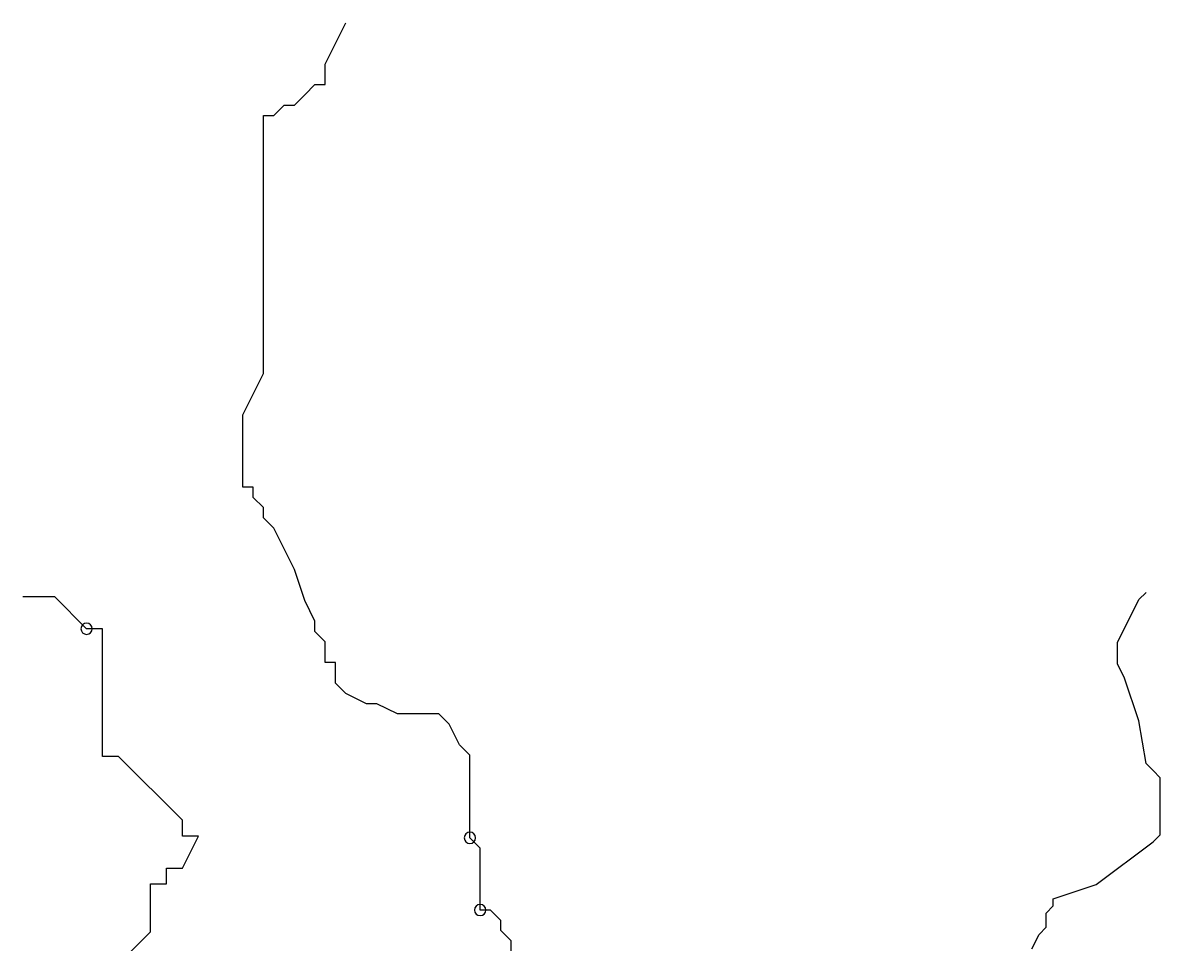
# Model space of a CAD drawing. Header units: millimetres. Extents: x 22565 to 38821, y 15578 to 26720.
# Drawn here: x 35653.5 to 35924, y 22453.4 to 22672.5 of the extents above; entities that cross this region are included whole.
import ezdxf

# ---------------------------------------------------------------- set-up
doc = ezdxf.new("R2010")
doc.units = ezdxf.units.MM

# ---------------------------------------------------------------- blocks, each defined once
blk = doc.blocks.new('A$C55897DFD')
for p, q in [((247.83, 1412.37), (251.34, 1419.38)), ((244.32, 1405.36), (247.83, 1412.37)), ((244.32, 1398.35), (244.32, 1405.36)), ((237.31, 1394.85), (240.81, 1398.35)), ((240.81, 1398.35), (244.32, 1398.35)), ((226.78, 1387.84), (230.29, 1391.34)), ((230.29, 1391.34), (233.8, 1391.34)), ((233.8, 1391.34), (237.31, 1394.85)), ((223.28, 1387.84), (226.78, 1387.84)), ((223.28, 1300.22), (223.28, 1387.84)), ((216.26, 1286.2), (223.28, 1300.22)), ((216.26, 1261.67), (216.26, 1286.2)), ((219.77, 1261.67), (216.26, 1261.67)), ((219.77, 1258.16), (219.77, 1261.67)), ((223.28, 1254.66), (219.77, 1258.16)), ((223.28, 1251.15), (223.28, 1254.66)), ((226.78, 1247.65), (223.28, 1251.15)), ((230.29, 1240.64), (226.78, 1247.65)), ((233.8, 1233.63), (230.29, 1240.64)), ((237.31, 1223.12), (233.8, 1233.63)), ((520.67, 1223.41), (523.1, 1225.83)), ((152.39, 1224.38), (141.54, 1224.38)), ((163.24, 1213.54), (152.39, 1224.38)), ((240.81, 1216.11), (237.31, 1223.12)), ((518.25, 1218.57), (520.67, 1223.41)), ((515.83, 1213.73), (518.25, 1218.57)), ((168.66, 1213.54), (163.24, 1213.54)), ((168.66, 1170.18), (168.66, 1213.54)), ((240.81, 1212.6), (240.81, 1216.11)), ((513.41, 1208.89), (515.83, 1213.73)), ((244.32, 1209.1), (240.81, 1212.6)), ((244.32, 1202.09), (244.32, 1209.1)), ((513.41, 1201.63), (513.41, 1208.89)), ((247.83, 1202.09), (244.32, 1202.09)), ((247.83, 1195.08), (247.83, 1202.09)), ((515.83, 1196.79), (513.41, 1201.63)), ((251.34, 1191.57), (247.83, 1195.08)), ((520.67, 1182.27), (515.83, 1196.79)), ((258.35, 1188.07), (251.34, 1191.57)), ((261.86, 1188.07), (258.35, 1188.07)), ((268.87, 1184.57), (261.86, 1188.07)), ((282.9, 1184.57), (268.87, 1184.57)), ((286.41, 1181.06), (282.9, 1184.57)), ((289.92, 1174.05), (286.41, 1181.06)), ((523.1, 1167.75), (520.67, 1182.27)), ((293.43, 1170.55), (289.92, 1174.05)), ((174.09, 1170.18), (168.66, 1170.18)), ((195.78, 1148.5), (174.09, 1170.18)), ((293.43, 1142.51), (293.43, 1170.55)), ((525.52, 1165.33), (523.1, 1167.75)), ((527.94, 1162.91), (525.52, 1165.33)), ((527.94, 1143.55), (527.94, 1162.91)), ((195.78, 1143.08), (195.78, 1148.5)), ((201.21, 1143.08), (195.78, 1143.08)), ((195.78, 1132.24), (201.21, 1143.08)), ((296.93, 1139), (293.43, 1142.51)), ((506.14, 1126.62), (525.52, 1141.14)), ((525.52, 1141.14), (527.94, 1143.55)), ((296.93, 1117.98), (296.93, 1139)), ((190.36, 1132.24), (195.78, 1132.24)), ((190.36, 1126.82), (190.36, 1132.24)), ((184.93, 1126.82), (190.36, 1126.82)), ((184.93, 1110.57), (184.93, 1126.82)), ((491.61, 1121.78), (506.14, 1126.62)), ((491.61, 1119.36), (491.61, 1121.78)), ((300.44, 1117.98), (296.93, 1117.98)), ((303.95, 1114.47), (300.44, 1117.98)), ((489.19, 1116.94), (491.61, 1119.36)), ((489.19, 1112.1), (489.19, 1116.94)), ((303.95, 1110.97), (303.95, 1114.47)), ((174.09, 1099.73), (184.93, 1110.57)), ((307.46, 1107.46), (303.95, 1110.97)), ((484.35, 1104.84), (486.77, 1109.68)), ((486.77, 1109.68), (489.19, 1112.1)), ((307.46, 1103.96), (307.46, 1107.46))]:
    blk.add_line(p, q)
for centre, start, end in [((163.24, 1213.54), 0, 180), ((163.24, 1213.54), 180, 0), ((293.43, 1142.51), 0, 180), ((293.43, 1142.51), 180, 0), ((296.93, 1117.98), 0, 180), ((296.93, 1117.98), 180, 0)]:
    blk.add_arc(centre, 1.92, start, end)
blk = doc.blocks.new('A$C2D995954')
blk.add_blockref('A$C55897DFD', (0, 0))

msp = doc.modelspace()

# ---------------------------------------------------------------- block references
at = {"xscale": 0.7, "yscale": 0.7, "zscale": 0.7}
msp.add_blockref('A$C2D995954', (35554.4, 21678.95), dxfattribs=at)

doc.saveas('drawing.dxf')
